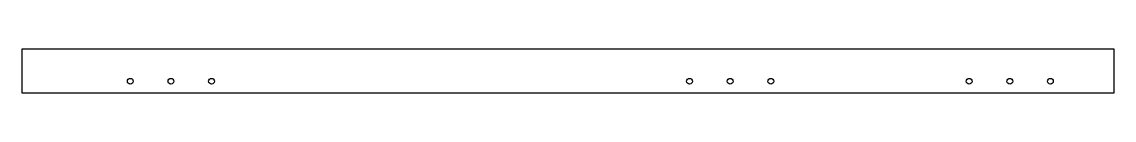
# Model space of a CAD drawing. Header units: millimetres. Extents: x 0 to 941, y 0 to 38.
import ezdxf

# ---------------------------------------------------------------- set-up
doc = ezdxf.new("R2010")
doc.units = ezdxf.units.MM
doc.layers.add('CUT', color=7, linetype='CONTINUOUS')

msp = doc.modelspace()

# ---------------------------------------------------------------- linework, layer by layer
at = {"layer": 'CUT'}
msp.add_lwpolyline([(0, 0), (941, 0), (941, 37.71), (0, 37.71)], close=True, dxfattribs=at)
for centre in [(93.44, 10), (128.44, 10), (163.44, 10), (575.21, 10), (610.21, 10), (645.21, 10), (816.1, 10), (851.1, 10), (886.1, 10)]:
    msp.add_circle(centre, 2.5, dxfattribs=at)

doc.saveas('drawing.dxf')
